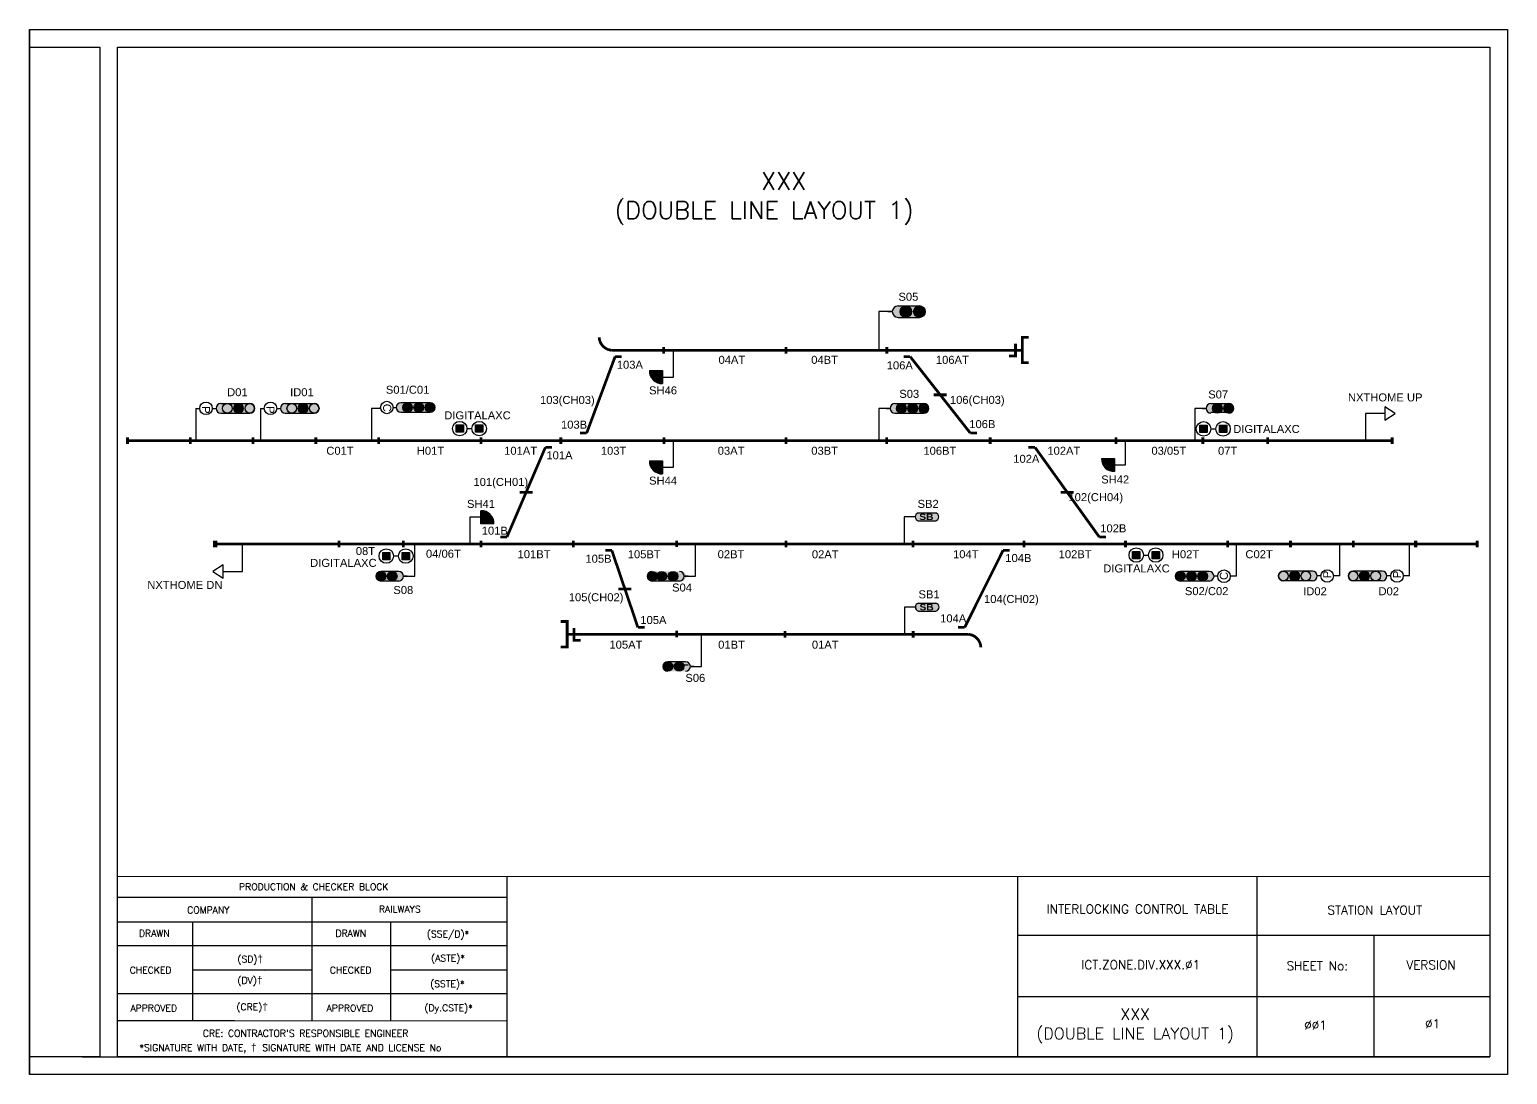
# Model space of a CAD drawing. Header units: inches. Extents: x -19 to 1644, y 43 to 745.
# Drawn here: x 1224 to 1644, y 443.6 to 740.6 of the extents above; entities that cross this region are included whole.
import ezdxf
from ezdxf.enums import TextEntityAlignment as Align

# ---------------------------------------------------------------- set-up
doc = ezdxf.new("R2010")
doc.units = ezdxf.units.IN
doc.header["$MEASUREMENT"] = 0
doc.layers.add('DIM', color=7, linetype='Continuous')
doc.styles.add('ARIAL', font='arial.ttf')
doc.styles.add('ROMANS', font='romans.shx', dxfattribs={"height": 2})

# ---------------------------------------------------------------- blocks, each defined once
blk = doc.blocks.new('A$C1B685902')
at = {"color": 7}
blk.add_line((0, 297), (0, 0), dxfattribs=at)
for points in [[(0, 297), (420, 297), (420, 0), (0, 0)], [(25, 292), (415, 292), (415, 5), (25, 5)]]:
    blk.add_lwpolyline(points, close=True, dxfattribs=at)
blk.add_lwpolyline([(0, 292), (20, 292), (20, 5), (0, 5)], dxfattribs=at)

msp = doc.modelspace()

# ---------------------------------------------------------------- hatches: boundary and pattern name
at = {"true_color": 0x000000}
h = msp.add_hatch(color=18, dxfattribs=at)
h.dxf.hatch_style = 1
h.paths.add_polyline_path([(1470.85, 662.08, 1), (1470.87, 658.8), (1476.92, 658.8, 1), (1476.89, 662.08)])
h = msp.add_hatch(color=1)
h.dxf.hatch_style = 1
h.paths.add_polyline_path([(1474.71, 660.44, 1), (1471.44, 660.44, 1)])
h = msp.add_hatch(color=2)
h.dxf.hatch_style = 1
h.paths.add_polyline_path([(1475.27, 660.44, 1), (1478.54, 660.44, 1)])
h = msp.add_hatch(color=256)
h.dxf.hatch_style = 1
h.paths.add_polyline_path([(1403.88, 643.7), (1400.2, 643.7, 0.432111), (1403.88, 639.99)])
h = msp.add_hatch(color=2)
h.dxf.hatch_style = 1
h.paths.add_polyline_path([(1402.03, 642.06, 1), (1400.8, 642.06, 1)])
h = msp.add_hatch(color=2)
h.dxf.hatch_style = 1
h.paths.add_polyline_path([(1403.6, 642.46, 1), (1402.37, 642.46, 1)])
h = msp.add_hatch(color=2)
h.dxf.hatch_style = 1
h.paths.add_polyline_path([(1403.6, 640.91, 1), (1402.37, 640.91, 1)])
h = msp.add_hatch(color=18, dxfattribs=at)
h.dxf.hatch_style = 1
h.paths.add_polyline_path([(1278.38, 634.32, 1), (1278.4, 631.59), (1286.63, 631.59, 1), (1286.61, 634.32)])
h = msp.add_hatch(color=2)
h.dxf.hatch_style = 1
h.paths.add_polyline_path([(1278.87, 632.95, 1), (1281.6, 632.95, 1)])
h.paths.add_polyline_path([(1287.98, 632.95, 1), (1285.25, 632.95, 1)])
h = msp.add_hatch(color=3)
h.dxf.hatch_style = 1
h.paths.add_polyline_path([(1282.06, 632.95, 1), (1284.79, 632.95, 1)])
h = msp.add_hatch(color=18, dxfattribs=at)
h.dxf.hatch_style = 1
h.paths.add_polyline_path([(1296.69, 634.32, 1), (1296.71, 631.59), (1304.94, 631.59, 1), (1304.92, 634.32)])
h = msp.add_hatch(color=2)
h.dxf.hatch_style = 1
h.paths.add_polyline_path([(1297.18, 632.95, 1), (1299.91, 632.95, 1)])
h.paths.add_polyline_path([(1306.3, 632.95, 1), (1303.57, 632.95, 1)])
h = msp.add_hatch(color=3)
h.dxf.hatch_style = 1
h.paths.add_polyline_path([(1300.38, 632.95, 1), (1303.1, 632.95, 1)])
h = msp.add_hatch(color=18, dxfattribs=at)
h.dxf.hatch_style = 1
h.paths.add_polyline_path([(1329.59, 634.57, 1), (1329.61, 631.84), (1337.84, 631.84, 1), (1337.82, 634.57)])
h = msp.add_hatch(color=18, dxfattribs=at)
h.dxf.hatch_style = 1
h.paths.add_polyline_path([(1329.59, 634.57, 1), (1329.61, 631.84), (1337.84, 631.84, 1), (1337.82, 634.57)])
h = msp.add_hatch(color=2)
h.dxf.hatch_style = 1
h.paths.add_polyline_path([(1330.08, 633.2, 1), (1332.81, 633.2, 1)])
h.paths.add_polyline_path([(1339.2, 633.2, 1), (1336.47, 633.2, 1)])
h = msp.add_hatch(color=1)
h.dxf.hatch_style = 1
h.paths.add_polyline_path([(1330.08, 633.2, 1), (1332.81, 633.2, 1)])
h = msp.add_hatch(color=3)
h.dxf.hatch_style = 1
h.paths.add_polyline_path([(1333.28, 633.2, 1), (1336, 633.2, 1)])
h = msp.add_hatch(color=2)
h.dxf.hatch_style = 1
h.paths.add_polyline_path([(1333.28, 633.2, 1), (1336, 633.2, 1)])
h = msp.add_hatch(color=3)
h.dxf.hatch_style = 1
h.paths.add_polyline_path([(1336.47, 633.2, 1), (1339.2, 633.2, 1)])
h = msp.add_hatch(color=18, dxfattribs=at)
h.dxf.hatch_style = 1
h.paths.add_polyline_path([(1469.94, 634.32, 1), (1469.96, 631.59), (1478.19, 631.59, 1), (1478.17, 634.32)])
h = msp.add_hatch(color=1)
h.dxf.hatch_style = 1
h.paths.add_polyline_path([(1473.16, 632.95, 1), (1470.43, 632.95, 1)])
h = msp.add_hatch(color=2)
h.dxf.hatch_style = 1
h.paths.add_polyline_path([(1473.63, 632.95, 1), (1476.35, 632.95, 1)])
h = msp.add_hatch(color=3)
h.dxf.hatch_style = 1
h.paths.add_polyline_path([(1476.82, 632.95, 1), (1479.54, 632.95, 1)])
h = msp.add_hatch(color=18, dxfattribs=at)
h.dxf.hatch_style = 1
h.paths.add_polyline_path([(1559.75, 634.32, 1), (1559.77, 631.59), (1564.8, 631.59, 1), (1564.78, 634.32)])
h = msp.add_hatch(color=1)
h.dxf.hatch_style = 1
h.paths.add_polyline_path([(1562.96, 632.95, 1), (1560.24, 632.95, 1)])
h = msp.add_hatch(color=3)
h.dxf.hatch_style = 1
h.paths.add_polyline_path([(1563.43, 632.95, 1), (1566.16, 632.95, 1)])
h = msp.add_hatch(color=5)
h.dxf.hatch_style = 1
h.paths.add_polyline_path([(1347.31, 626.16), (1347.31, 628.24), (1345.25, 628.24), (1345.25, 626.16)])
h = msp.add_hatch(color=5)
h.dxf.hatch_style = 1
h.paths.add_polyline_path([(1352.84, 626.16), (1352.84, 628.24), (1350.79, 628.24), (1350.79, 626.16)])
h = msp.add_hatch(color=5)
h.dxf.hatch_style = 1
h.paths.add_polyline_path([(1558.7, 626.08), (1558.7, 628.15), (1556.64, 628.15), (1556.64, 626.08)])
h = msp.add_hatch(color=5)
h.dxf.hatch_style = 1
h.paths.add_polyline_path([(1564.24, 626.08), (1564.24, 628.15), (1562.18, 628.15), (1562.18, 626.08)])
h = msp.add_hatch(color=256)
h.dxf.hatch_style = 1
h.paths.add_polyline_path([(1403.88, 618.04), (1400.2, 618.04, 0.432111), (1403.88, 614.34)])
h = msp.add_hatch(color=2)
h.dxf.hatch_style = 1
h.paths.add_polyline_path([(1403.6, 616.8, 1), (1402.37, 616.8, 1)])
h = msp.add_hatch(color=256)
h.dxf.hatch_style = 1
h.paths.add_polyline_path([(1532.35, 618.71), (1528.67, 618.71, 0.432111), (1532.35, 615)])
h = msp.add_hatch(color=2)
h.dxf.hatch_style = 1
h.paths.add_polyline_path([(1530.49, 617.07, 1), (1529.26, 617.07, 1)])
h = msp.add_hatch(color=2)
h.dxf.hatch_style = 1
h.paths.add_polyline_path([(1532.06, 617.47, 1), (1530.83, 617.47, 1)])
h = msp.add_hatch(color=2)
h.dxf.hatch_style = 1
h.paths.add_polyline_path([(1402.03, 616.41, 1), (1400.8, 616.41, 1)])
h = msp.add_hatch(color=2)
h.dxf.hatch_style = 1
h.paths.add_polyline_path([(1403.6, 615.26, 1), (1402.37, 615.26, 1)])
h = msp.add_hatch(color=2)
h.dxf.hatch_style = 1
h.paths.add_polyline_path([(1532.06, 615.92, 1), (1530.83, 615.92, 1)])
h = msp.add_hatch(color=256)
h.dxf.hatch_style = 1
h.paths.add_polyline_path([(1352.32, 600.14), (1356, 600.14, 0.432111), (1352.32, 603.85)])
h = msp.add_hatch(color=2)
h.dxf.hatch_style = 1
h.paths.add_polyline_path([(1353.83, 602.93, 1), (1352.6, 602.93, 1)])
h = msp.add_hatch(color=2)
h.dxf.hatch_style = 1
h.paths.add_polyline_path([(1353.83, 601.38, 1), (1352.6, 601.38, 1)])
h = msp.add_hatch(color=2)
h.dxf.hatch_style = 1
h.paths.add_polyline_path([(1355.4, 601.78, 1), (1354.17, 601.78, 1)])
h = msp.add_hatch(color=256)
h.dxf.hatch_style = 1
h.paths.add_polyline_path([(1476.61, 603.23, 0.79433), (1476.61, 601), (1481.55, 601, 0.79433), (1481.55, 603.23)])
h = msp.add_hatch(color=5)
h.dxf.hatch_style = 1
h.paths.add_polyline_path([(1537.52, 592.3), (1537.52, 590.22), (1539.58, 590.22), (1539.58, 592.3)])
h = msp.add_hatch(color=5)
h.dxf.hatch_style = 1
h.paths.add_polyline_path([(1543.06, 592.3), (1543.06, 590.22), (1545.11, 590.22), (1545.11, 592.3)])
h = msp.add_hatch(color=5)
h.dxf.hatch_style = 1
h.paths.add_polyline_path([(1324.39, 592), (1324.39, 589.92), (1326.44, 589.92), (1326.44, 592)])
h = msp.add_hatch(color=5)
h.dxf.hatch_style = 1
h.paths.add_polyline_path([(1329.92, 592), (1329.92, 589.92), (1331.98, 589.92), (1331.98, 592)])
h = msp.add_hatch(color=18, dxfattribs=at)
h.dxf.hatch_style = 1
h.paths.add_polyline_path([(1328.96, 583.87, 1), (1328.94, 586.6), (1323.9, 586.6, 1), (1323.92, 583.87)])
h = msp.add_hatch(color=3)
h.dxf.hatch_style = 1
h.paths.add_polyline_path([(1325.28, 585.23, 1), (1322.55, 585.23, 1)])
h = msp.add_hatch(color=1)
h.dxf.hatch_style = 1
h.paths.add_polyline_path([(1325.74, 585.23, 1), (1328.47, 585.23, 1)])
h = msp.add_hatch(color=18, dxfattribs=at)
h.dxf.hatch_style = 1
h.paths.add_polyline_path([(1401, 583.87, -1), (1401.02, 586.6), (1409.25, 586.6, -1), (1409.23, 583.87)])
h = msp.add_hatch(color=3)
h.dxf.hatch_style = 1
h.paths.add_polyline_path([(1402.38, 585.23, 1), (1399.65, 585.23, 1)])
h = msp.add_hatch(color=2)
h.dxf.hatch_style = 1
h.paths.add_polyline_path([(1405.07, 585.23, 1), (1402.34, 585.23, 1)])
h = msp.add_hatch(color=1)
h.dxf.hatch_style = 1
h.paths.add_polyline_path([(1405.53, 585.23, 1), (1408.26, 585.23, 1)])
h = msp.add_hatch(color=18, dxfattribs=at)
h.dxf.hatch_style = 1
h.paths.add_polyline_path([(1559.29, 583.87, 1), (1559.27, 586.59), (1551.04, 586.59, 1), (1551.06, 583.87)])
h = msp.add_hatch(color=2)
h.dxf.hatch_style = 1
h.paths.add_polyline_path([(1558.79, 585.23, 1), (1556.07, 585.23, 1)])
h.paths.add_polyline_path([(1549.68, 585.23, 1), (1552.41, 585.23, 1)])
h = msp.add_hatch(color=18, dxfattribs=at)
h.dxf.hatch_style = 1
h.paths.add_polyline_path([(1559.29, 583.87, 1), (1559.27, 586.59), (1551.04, 586.59, 1), (1551.06, 583.87)])
h = msp.add_hatch(color=3)
h.dxf.hatch_style = 1
h.paths.add_polyline_path([(1552.41, 585.23, 1), (1549.68, 585.23, 1)])
h = msp.add_hatch(color=3)
h.dxf.hatch_style = 1
h.paths.add_polyline_path([(1555.6, 585.23, 1), (1552.88, 585.23, 1)])
h = msp.add_hatch(color=2)
h.dxf.hatch_style = 1
h.paths.add_polyline_path([(1555.6, 585.23, 1), (1552.88, 585.23, 1)])
h = msp.add_hatch(color=1)
h.dxf.hatch_style = 1
h.paths.add_polyline_path([(1558.79, 585.23, 1), (1556.07, 585.23, 1)])
h = msp.add_hatch(color=18, dxfattribs=at)
h.dxf.hatch_style = 1
h.paths.add_polyline_path([(1588.6, 583.94, 1), (1588.58, 586.66), (1580.35, 586.66, 1), (1580.37, 583.94)])
h = msp.add_hatch(color=2)
h.dxf.hatch_style = 1
h.paths.add_polyline_path([(1588.11, 585.3, 1), (1585.38, 585.3, 1)])
h.paths.add_polyline_path([(1578.99, 585.3, 1), (1581.72, 585.3, 1)])
h = msp.add_hatch(color=3)
h.dxf.hatch_style = 1
h.paths.add_polyline_path([(1584.91, 585.3, 1), (1582.19, 585.3, 1)])
h = msp.add_hatch(color=18, dxfattribs=at)
h.dxf.hatch_style = 1
h.paths.add_polyline_path([(1608.43, 583.94, 1), (1608.41, 586.66), (1600.18, 586.66, 1), (1600.2, 583.94)])
h = msp.add_hatch(color=2)
h.dxf.hatch_style = 1
h.paths.add_polyline_path([(1607.94, 585.3, 1), (1605.21, 585.3, 1)])
h.paths.add_polyline_path([(1598.83, 585.3, 1), (1601.55, 585.3, 1)])
h = msp.add_hatch(color=3)
h.dxf.hatch_style = 1
h.paths.add_polyline_path([(1604.75, 585.3, 1), (1602.02, 585.3, 1)])
h = msp.add_hatch(color=256)
h.dxf.hatch_style = 1
h.paths.add_polyline_path([(1476.67, 577.58, 0.79433), (1476.67, 575.34), (1481.61, 575.34, 0.79433), (1481.61, 577.58)])
h = msp.add_hatch(color=18, dxfattribs=at)
h.dxf.hatch_style = 1
h.paths.add_polyline_path([(1410.47, 558.21, 1), (1410.45, 560.94), (1405.41, 560.94, 1), (1405.43, 558.21)])
h = msp.add_hatch(color=2)
h.dxf.hatch_style = 1
h.paths.add_polyline_path([(1406.78, 559.58, 1), (1404.06, 559.58, 1)])
h = msp.add_hatch(color=1)
h.dxf.hatch_style = 1
h.paths.add_polyline_path([(1407.25, 559.58, 1), (1409.97, 559.58, 1)])

# ---------------------------------------------------------------- linework, layer by layer
at = {"color": 5}
for p, q in [((1469.22, 660.44), (1465.42, 660.44)), ((1465.42, 660.44), (1465.42, 649.45)), ((1467.95, 660.44), (1469.22, 660.44)), ((1407.01, 641.85), (1407.01, 649.45)), ((1403.88, 641.85), (1407.01, 641.85)), ((1271.33, 632.95), (1271.33, 623.79)), ((1271.33, 632.95), (1272.39, 632.95)), ((1275.96, 632.95), (1277.02, 632.95)), ((1289.65, 632.95), (1289.65, 623.79)), ((1289.65, 632.95), (1290.71, 632.95)), ((1294.28, 632.95), (1295.34, 632.95)), ((1323.8, 632.95), (1321.16, 632.95)), ((1323.8, 632.95), (1321.16, 632.95)), ((1321.16, 632.95), (1321.16, 623.79)), ((1321.16, 631.43), (1321.16, 623.79)), ((1327.35, 633.2), (1328.24, 633.2)), ((1327.35, 633.2), (1328.24, 633.2)), ((1468.59, 632.95), (1465.42, 632.95)), ((1465.42, 632.95), (1465.42, 623.79)), ((1467.53, 632.95), (1468.59, 632.95)), ((1558.39, 632.95), (1555.22, 632.95)), ((1555.22, 632.95), (1555.22, 623.79)), ((1557.33, 632.95), (1558.39, 632.95)), ((1609.19, 631.48), (1603.69, 631.48)), ((1603.69, 631.48), (1603.69, 623.79)), ((1609.19, 633.35), (1609.19, 629.61)), ((1612.13, 631.48), (1609.19, 633.35)), ((1609.19, 629.61), (1612.13, 631.48)), ((1348.33, 627.2), (1349.76, 627.2)), ((1559.73, 627.11), (1561.15, 627.11)), ((1407.01, 616.19), (1407.01, 623.79)), ((1535.48, 616.86), (1535.48, 623.79)), ((1403.88, 616.19), (1407.01, 616.19)), ((1532.35, 616.86), (1535.48, 616.86)), ((1349.19, 601.99), (1349.19, 594.39)), ((1352.32, 601.99), (1349.19, 601.99)), ((1475.72, 602.12), (1472.63, 602.12)), ((1472.63, 602.12), (1472.63, 594.43)), ((1284.54, 586.56), (1284.54, 594.25)), ((1333.49, 585.23), (1333.49, 594.39)), ((1413.28, 585.23), (1413.28, 594.39)), ((1567.05, 585.23), (1567.05, 594.39)), ((1567.05, 585.23), (1567.05, 594.39)), ((1596.36, 585.3), (1596.36, 594.46)), ((1616.19, 585.23), (1616.19, 594.39)), ((1279.04, 588.43), (1276.1, 586.56)), ((1279.04, 584.7), (1279.04, 588.43)), ((1328.89, 590.96), (1327.47, 590.96)), ((1540.61, 591.26), (1542.03, 591.26)), ((1276.1, 586.56), (1279.04, 584.7)), ((1279.04, 586.56), (1284.54, 586.56)), ((1330.31, 585.23), (1333.49, 585.23)), ((1331.37, 585.23), (1330.31, 585.23)), ((1410.1, 585.23), (1413.28, 585.23)), ((1411.17, 585.23), (1410.1, 585.23)), ((1561.7, 585.23), (1560.64, 585.23)), ((1561.7, 585.23), (1560.64, 585.23)), ((1567.05, 585.23), (1565.27, 585.23)), ((1591.01, 585.3), (1589.95, 585.3)), ((1596.36, 585.3), (1594.58, 585.3)), ((1610.85, 585.3), (1609.78, 585.3)), ((1616.19, 585.3), (1614.41, 585.3)), ((1475.78, 576.46), (1472.69, 576.46)), ((1472.69, 576.46), (1472.69, 568.78)), ((1414.99, 559.58), (1414.99, 568.74)), ((1411.82, 559.58), (1414.99, 559.58)), ((1412.88, 559.58), (1411.82, 559.58))]:
    msp.add_line(p, q, dxfattribs=at)
for p, q in [((1470.85, 662.08), (1476.92, 662.08)), ((1470.85, 658.8), (1476.92, 658.8)), ((1400.2, 643.7), (1403.88, 643.7)), ((1403.88, 643.7), (1403.88, 639.99)), ((1278.38, 634.32), (1286.63, 634.32)), ((1296.69, 634.32), (1304.94, 634.32)), ((1329.59, 634.57), (1337.84, 634.57)), ((1329.59, 634.57), (1337.84, 634.57)), ((1469.94, 634.32), (1478.19, 634.32)), ((1559.75, 634.32), (1564.8, 634.32)), ((1278.38, 631.59), (1286.63, 631.59)), ((1296.69, 631.59), (1304.94, 631.59)), ((1329.59, 631.84), (1337.84, 631.84)), ((1329.59, 631.84), (1337.84, 631.84)), ((1469.94, 631.59), (1478.19, 631.59)), ((1559.75, 631.82), (1564.8, 631.82)), ((1400.2, 618.04), (1403.88, 618.04)), ((1403.88, 618.04), (1403.88, 614.34)), ((1528.67, 618.71), (1532.35, 618.71)), ((1532.35, 618.71), (1532.35, 615)), ((1352.32, 600.14), (1352.32, 603.85)), ((1476.61, 603.23), (1481.55, 603.23)), ((1476.61, 601), (1481.55, 601)), ((1356, 600.14), (1352.32, 600.14)), ((1328.96, 586.6), (1323.9, 586.6)), ((1328.96, 583.87), (1323.9, 583.87)), ((1408.75, 583.87), (1400.5, 583.87)), ((1559.29, 586.59), (1551.04, 586.59)), ((1559.29, 586.59), (1551.04, 586.59)), ((1559.29, 583.87), (1551.04, 583.87)), ((1559.29, 583.87), (1551.04, 583.87)), ((1588.6, 586.66), (1580.35, 586.66)), ((1588.6, 583.94), (1580.35, 583.94)), ((1608.43, 586.66), (1600.18, 586.66)), ((1608.43, 583.94), (1600.18, 583.94)), ((1476.67, 577.58), (1481.61, 577.58)), ((1476.67, 575.34), (1481.61, 575.34)), ((1410.47, 560.94), (1405.41, 560.94)), ((1411.22, 559.97), (1407.01, 559.97)), ((1249.02, 499.89), (1639.01, 499.97)), ((1359.62, 499.97), (1359.62, 448.62)), ((1282.26, 493.91), (1249.01, 493.92)), ((1359.62, 493.91), (1282.26, 493.91)), ((1304.22, 493.91), (1304.22, 458.82)), ((1282.26, 486.87), (1249.01, 486.87)), ((1270.46, 458.82), (1270.46, 486.87)), ((1359.62, 486.87), (1282.26, 486.87)), ((1326.66, 458.82), (1326.66, 486.87)), ((1606.05, 483.25), (1606.05, 448.62)), ((1282.26, 480.21), (1249.01, 480.21)), ((1359.62, 480.2), (1282.26, 480.21)), ((1304.22, 473.23), (1270.46, 473.23)), ((1290.92, 473.08), (1290.92, 473.08)), ((1359.62, 473.22), (1326.66, 473.22)), ((1282.26, 466.56), (1249.01, 466.56)), ((1359.62, 466.56), (1282.26, 466.56)), ((1282.26, 458.82), (1249.01, 458.82)), ((1359.62, 458.81), (1282.26, 458.82))]:
    msp.add_line(p, q)
at = {"lineweight": -2}
for p, q in [((1504.86, 448.91), (1504.86, 499.97)), ((1504.86, 483.25), (1638.82, 483.25)), ((1504.86, 465.79), (1639.01, 465.79))]:
    msp.add_line(p, q, dxfattribs=at)
at = {"linetype": 'Continuous', "lineweight": -2}
for p, q in [((1572.94, 448.91), (1572.94, 499.97)), ((1239.01, 448.62), (1521.01, 448.62)), ((1239.01, 448.62), (1639.01, 448.62))]:
    msp.add_line(p, q, dxfattribs=at)
at = {"color": 5, "const_width": 0.78}
for points in [[(1389.52, 649.45, -0.381023), (1385.91, 653.17, -1.188968)], [(1490.77, 568.74, -0.381023), (1494.38, 565.02, -1.188968)]]:
    msp.add_lwpolyline(points, format="xyb", dxfattribs=at)
for points in [[(1504.23, 651.34), (1504.23, 647.41)], [(1508, 653.16), (1506.11, 653.16)], [(1506.17, 653.56), (1506.17, 645.54)], [(1390.44, 647.66), (1382.36, 625.93)], [(1389.52, 649.45), (1506.17, 649.45)], [(1390.44, 647.66), (1392.33, 647.66)], [(1404.21, 650.38), (1404.21, 648.52)], [(1438.98, 650.38), (1438.98, 648.52)], [(1467.65, 650.38), (1467.65, 648.52)], [(1474.29, 647.66), (1472.41, 647.66)], [(1474.29, 647.66), (1491.38, 625.93)], [(1504.23, 647.8), (1502.34, 647.8)], [(1508, 645.93), (1506.11, 645.93)], [(1480.98, 636.79), (1484.7, 636.79)], [(1382.36, 625.93), (1380.48, 625.93)], [(1491.38, 625.93), (1493.27, 625.93)], [(1251.87, 624.72), (1251.87, 622.85)], [(1251.87, 623.79), (1611.28, 623.79)], [(1269.7, 624.73), (1269.7, 622.86)], [(1287.54, 624.73), (1287.54, 622.86)], [(1305.38, 624.73), (1305.38, 622.86)], [(1323.21, 624.73), (1323.21, 622.86)], [(1352.3, 624.73), (1352.3, 622.86)], [(1370.62, 621.85), (1359.69, 596.37)], [(1370.62, 621.85), (1372.51, 621.85)], [(1375.02, 624.73), (1375.02, 622.86)], [(1404.34, 624.73), (1404.34, 622.86)], [(1438.98, 624.73), (1438.98, 622.86)], [(1467.63, 624.73), (1467.63, 622.86)], [(1497.02, 624.73), (1497.02, 622.86)], [(1509.78, 621.85), (1507.9, 621.85)], [(1509.78, 621.85), (1528.05, 596.37)], [(1532.81, 624.73), (1532.81, 622.86)], [(1557.46, 624.73), (1557.46, 622.86)], [(1575.86, 624.73), (1575.86, 622.86)], [(1611.28, 624.73), (1611.28, 622.86)], [(1367.02, 609.11), (1363.3, 609.11)], [(1517.06, 609.11), (1520.78, 609.11)], [(1359.69, 596.37), (1357.81, 596.37)], [(1528.05, 596.37), (1529.94, 596.37)], [(1276.54, 593.46), (1276.54, 595.32)], [(1276.54, 594.39), (1635.66, 594.39)], [(1276.96, 595.33), (1276.96, 593.46)], [(1311.96, 595.33), (1311.96, 593.46)], [(1330.23, 595.33), (1330.23, 593.46)], [(1352.3, 593.46), (1352.3, 595.32)], [(1352.31, 595.33), (1352.31, 593.46)], [(1378.57, 595.33), (1378.57, 593.46)], [(1389.51, 592.57), (1387.62, 592.57)], [(1396.92, 570.68), (1389.51, 592.57)], [(1407.9, 593.5), (1407.9, 595.37)], [(1438.98, 593.46), (1438.98, 595.32)], [(1475.09, 595.33), (1475.09, 593.46)], [(1489.79, 570.68), (1500.69, 592.57)], [(1500.69, 592.57), (1502.58, 592.57)], [(1506.66, 595.33), (1506.66, 593.46)], [(1535.45, 595.33), (1535.45, 593.46)], [(1535.55, 593.46), (1535.55, 595.32)], [(1564.54, 595.33), (1564.54, 593.46)], [(1582.37, 595.32), (1582.37, 593.46)], [(1600.21, 595.32), (1600.21, 593.46)], [(1617.83, 593.45), (1617.83, 595.32)], [(1618.05, 595.32), (1618.05, 593.46)], [(1635.43, 595.32), (1635.43, 593.45)], [(1395.08, 581.62), (1391.36, 581.62)], [(1374.99, 572.36), (1376.88, 572.36)], [(1376.82, 572.75), (1376.82, 564.73)], [(1376.82, 568.74), (1490.77, 568.74)], [(1378.76, 570.53), (1378.76, 566.6)], [(1378.76, 566.99), (1380.65, 566.99)], [(1396.92, 570.68), (1398.81, 570.68)], [(1407.9, 567.85), (1407.9, 569.72)], [(1438.74, 567.81), (1438.74, 569.67)], [(1475.15, 567.81), (1475.15, 569.67)], [(1489.79, 570.68), (1487.9, 570.68)], [(1374.99, 565.12), (1376.88, 565.12)]]:
    msp.add_lwpolyline(points, dxfattribs=at)
at = {"color": 5}
for points in [[(1345.25, 628.24), (1347.31, 628.24), (1347.31, 626.16), (1345.25, 626.16)], [(1350.79, 628.24), (1352.84, 628.24), (1352.84, 626.16), (1350.79, 626.16)], [(1556.64, 628.15), (1558.7, 628.15), (1558.7, 626.08), (1556.64, 626.08)], [(1562.18, 628.15), (1564.24, 628.15), (1564.24, 626.08), (1562.18, 626.08)], [(1539.58, 590.22), (1537.52, 590.22), (1537.52, 592.3), (1539.58, 592.3)], [(1545.11, 590.22), (1543.06, 590.22), (1543.06, 592.3), (1545.11, 592.3)], [(1326.44, 589.92), (1324.39, 589.92), (1324.39, 592), (1326.44, 592)], [(1331.98, 589.92), (1329.92, 589.92), (1329.92, 592), (1331.98, 592)]]:
    msp.add_lwpolyline(points, close=True, dxfattribs=at)
at = {"color": 1}
for centre, radius in [((1473.07, 660.44), 1.64), ((1331.45, 633.2), 1.36), ((1471.8, 632.95), 1.36), ((1561.6, 632.95), 1.36), ((1327.1, 585.23), 1.36), ((1406.9, 585.23), 1.36), ((1557.43, 585.23), 1.36), ((1408.61, 559.58), 1.36)]:
    msp.add_circle(centre, radius, dxfattribs=at)
at = {"color": 2}
for centre, radius in [((1476.9, 660.44), 1.64), ((1401.41, 642.06), 0.616), ((1402.98, 642.46), 0.616), ((1402.98, 640.91), 0.616), ((1280.23, 632.95), 1.36), ((1286.62, 632.95), 1.36), ((1298.55, 632.95), 1.36), ((1304.93, 632.95), 1.36), ((1331.45, 633.2), 1.36), ((1334.64, 633.2), 1.36), ((1337.83, 633.2), 1.36), ((1474.99, 632.95), 1.36), ((1402.98, 616.8), 0.616), ((1529.88, 617.07), 0.616), ((1531.45, 617.47), 0.616), ((1401.41, 616.41), 0.616), ((1402.98, 615.26), 0.616), ((1531.45, 615.92), 0.616), ((1353.22, 602.93), 0.616), ((1353.22, 601.38), 0.616), ((1354.79, 601.78), 0.616), ((1403.7, 585.23), 1.36), ((1551.05, 585.23), 1.36), ((1554.24, 585.23), 1.36), ((1557.43, 585.23), 1.36), ((1580.36, 585.3), 1.36), ((1586.74, 585.3), 1.36), ((1600.19, 585.3), 1.36), ((1606.57, 585.3), 1.36), ((1405.42, 559.58), 1.36)]:
    msp.add_circle(centre, radius, dxfattribs=at)
at = {"color": 5}
for centre, radius in [((1274.18, 632.95), 1.78), ((1292.49, 632.95), 1.78), ((1325.57, 633.2), 1.78), ((1346.28, 627.2), 2.06), ((1351.81, 627.2), 2.06), ((1557.67, 627.11), 2.06), ((1563.21, 627.11), 2.06), ((1325.41, 590.96), 2.06), ((1330.95, 590.96), 2.06), ((1538.55, 591.26), 2.06), ((1544.08, 591.26), 2.06), ((1563.49, 585.23), 1.78), ((1592.8, 585.3), 1.78), ((1612.63, 585.3), 1.78)]:
    msp.add_circle(centre, radius, dxfattribs=at)
at = {"color": 3}
for centre in [(1283.42, 632.95), (1301.74, 632.95), (1334.64, 633.2), (1337.83, 633.2), (1478.18, 632.95), (1564.79, 632.95), (1323.91, 585.23), (1401.01, 585.23), (1551.05, 585.23), (1554.24, 585.23), (1583.55, 585.3), (1603.38, 585.3)]:
    msp.add_circle(centre, 1.36, dxfattribs=at)
for centre, radius, start, end in [((1470.86, 660.44), 1.64, 90.4377, 269.5623), ((1476.9, 660.44), 1.64, 270.4377, 89.5623), ((1403.78, 643.58), 3.59, 178.1004, 271.5793), ((1278.39, 632.95), 1.36, 90.4377, 269.5623), ((1286.62, 632.95), 1.36, 270.4377, 89.5623), ((1296.7, 632.95), 1.36, 90.4377, 269.5623), ((1304.93, 632.95), 1.36, 270.4377, 89.5623), ((1329.6, 633.2), 1.36, 90.4377, 269.5623), ((1329.6, 633.2), 1.36, 90.4377, 269.5623), ((1337.83, 633.2), 1.36, 270.4377, 89.5623), ((1337.83, 633.2), 1.36, 270.4377, 89.5623), ((1469.95, 632.95), 1.36, 90.4377, 269.5623), ((1478.18, 632.95), 1.36, 270.4377, 89.5623), ((1559.76, 632.95), 1.36, 90.4377, 269.5623), ((1564.79, 632.95), 1.36, 270.4377, 89.5623), ((1403.78, 617.92), 3.59, 178.1004, 271.5793), ((1532.25, 618.59), 3.59, 178.1004, 271.5793), ((1352.42, 600.26), 3.59, 358.1004, 91.5793), ((1476.87, 602.12), 1.15, 103.0777, 256.9223), ((1481.29, 602.12), 1.15, 283.0777, 76.9223), ((1323.91, 585.23), 1.36, 90.4377, 269.5623), ((1328.95, 585.23), 1.36, 270.4377, 89.5623), ((1401.01, 585.23), 1.36, 90.4377, 269.5623), ((1408.74, 585.23), 1.36, 270.4377, 89.5623), ((1551.05, 585.23), 1.36, 90.4377, 269.5623), ((1551.05, 585.23), 1.36, 90.4377, 269.5623), ((1559.28, 585.23), 1.36, 270.4377, 89.5623), ((1559.28, 585.23), 1.36, 270.4377, 89.5623), ((1580.36, 585.3), 1.36, 90.4377, 269.5623), ((1588.59, 585.3), 1.36, 270.4377, 89.5623), ((1600.19, 585.3), 1.36, 90.4377, 269.5623), ((1608.42, 585.3), 1.36, 270.4377, 89.5623), ((1476.93, 576.46), 1.15, 103.0777, 256.9223), ((1481.35, 576.46), 1.15, 283.0777, 76.9223), ((1405.42, 559.58), 1.36, 90.4377, 269.5623), ((1410.46, 559.58), 1.36, 270.4377, 89.5623)]:
    msp.add_arc(centre, radius, start, end)

# ---------------------------------------------------------------- block references
msp.add_blockref('A$C1B685902', (1224.03, 443.62))

# ---------------------------------------------------------------- texts
at = {"style": 'ROMANS'}
for s, p in [('PRODUCTION & CHECKER BLOCK', (1304.8, 496.97)), ('RAILWAYS', (1329.25, 490.62)), ('COMPANY', (1274.83, 490.36)), ('DRAWN', (1259.48, 483.73)), ('DRAWN', (1315.33, 483.73)), ('(SSE/D)*', (1342.95, 483.53)), ('(ASTE)*', (1342.95, 476.7)), ('CHECKED', (1258.43, 473.28)), ('CHECKED', (1315.29, 473.28)), ('(SSTE)*', (1342.78, 469.38)), ('APPROVED', (1259.33, 462.48)), ('APPROVED', (1315.07, 462.48)), ('(Dy.CSTE)*', (1343.12, 462.55)), ("CRE: CONTRACTOR'S RESPONSIBLE ENGINEER", (1302.48, 455.32))]:
    msp.add_text(s, height=1.92, dxfattribs=at).set_placement(p, align=Align.MIDDLE_CENTER)
at = {"lineweight": -2, "style": 'ROMANS'}
for s, p in [('INTERLOCKING CONTROL TABLE', (1538.94, 490.65)), ('STATION LAYOUT', (1606.33, 490.33)), ('ICT.ZONE.DIV.XXX.Ø1', (1539.82, 474.81)), ('SHEET No:', (1590, 474.51)), ('VERSION', (1622.31, 474.74)), ('ØØ1 ', (1590.34, 457.64)), ('Ø1', (1622.77, 458.02))]:
    msp.add_text(s, height=2.5, dxfattribs=at).set_placement(p, align=Align.MIDDLE_CENTER)
at = {"color": 7, "insert": (1367.3, 700.09), "char_height": 4.993, "width": 142.1179, "attachment_point": 1, "style": 'ROMANS'}
msp.add_mtext('\\pi64.63937;XXX\\P\\pi23.03106;(DOUBLE LINE LAYOUT 1)', dxfattribs=at)
at = {"char_height": 1.92, "attachment_point": 1, "style": 'ROMANS'}
for s, width, insert in [('(SD){\\fArial|b0|i0|c0|p34;\\H1.08333x;†}', 8.1172, (1283.11, 477.53)), ('(DV){\\fArial|b0|i0|c0|p34;\\H1.08333x;†}', 8.1172, (1283.11, 471.48)), ('(CRE){\\fArial|b0|i0|c0|p34;\\H1.08333x;†}', 8.1172, (1282.82, 463.94)), ('\\pi-5.76,l9.6,t9.6;*SIGNATURE WITH DATE, {\\fArial|b0|i0|c0|p34;\\H1.08333x;†  }SIGNATURE WITH DATE AND LICENSE No', 104.6362, (1251.41, 452.34))]:
    msp.add_mtext_dynamic_manual_height_columns(s, width=width, gutter_width=12.5, heights=[0], dxfattribs=dict(at, insert=insert))
at = {"insert": (1538.24, 462.41), "char_height": 3.3, "width": 68.7221, "attachment_point": 2, "style": 'ROMANS'}
msp.add_mtext('XXX\\P(DOUBLE LINE LAYOUT 1)', dxfattribs=at)
at = {"layer": 'DIM', "color": 5, "char_height": 2.275, "line_spacing_factor": 0.9, "style": 'ARIAL'}
for s, insert, width, attachment_point in [('\\pi3.75962;S05', (1467.2, 665.81), 12.9041, 1), ('\\pi0.44163;04AT', (1419.38, 647.88), 8.284, 1), ('\\pi0.44163;04BT', (1445.73, 647.88), 8.284, 1), ('\\pi-0.33506;106AT', (1481.93, 647.88), 8.284, 1), ('\\pi0.60147;103A', (1390.32, 646.49), 8.284, 1), ('\\pi0.60147;106A', (1467.03, 646.31), 8.284, 1), ('\\pi4.8258;ID01', (1293.25, 638.68), 15.485, 1), ('\\pi0.63111;S01/C01', (1324.66, 639.38), 12.9041, 1), ('\\pi0.31128;SH46', (1399.78, 639.2), 8.284, 1), ('103(CH03)', (1369.1, 636.47), 8.284, 1), ('\\pi3.76816;S03', (1467.43, 638.21), 12.9041, 1), ('106(CH03)', (1485.59, 636.5), 8.284, 1), ('\\pi5.05857;S07', (1553.94, 638.05), 15.485, 1), ('\\pi0.06272;NXTHOME UP', (1598.64, 637.2), 20.9341, 1), ('\\pi-0.32192;DIGITALAXC', (1342.21, 632.1), 17.8821, 1), ('\\pi0.68838;103B', (1374.38, 629.46), 8.284, 1), ('\\pi0.68838;106B', (1490.4, 629.61), 8.284, 1), ('\\pi-0.32192;DIGITALAXC', (1566.43, 628.22), 17.8821, 1), ('\\pi0.36714;C01T', (1308, 622.04), 8.284, 1), ('\\pi0.41525;H01T', (1333.66, 622.04), 8.284, 1), ('\\pi-0.33506;101AT', (1359.24, 622.04), 8.284, 1), ('\\pi0.72484;103T', (1385.66, 622.04), 8.284, 1), ('\\pi0.44163;03AT', (1419.16, 622.04), 8.284, 1), ('\\pi0.44163;03BT', (1445.75, 622.04), 8.284, 1), ('\\pi-0.33506;106BT', (1478.39, 622.04), 8.284, 1), ('\\pi-0.33506;102AT', (1513.62, 622.04), 8.284, 1), ('\\pi-0.70751;03/05T', (1543.56, 622.04), 8.284, 1), ('\\pi1.50154;07T', (1560.28, 622.04), 8.284, 1), ('\\pi0.60147;101A', (1370.31, 620.74), 8.284, 1), ('\\pi0.60147;102A', (1502.99, 619.75), 8.284, 1), ('\\pi-3.39995;101(CH01)', (1353.59, 613.17), 8.284, 1), ('\\pi0.31516;SH44', (1399.78, 613.55), 8.284, 1), ('\\pi0.32214;SH42', (1528.26, 613.88), 8.284, 1), ('\\pi0.53009;SH41', (1347.81, 604.62), 8.284, 7), ('SB2', (1476.4, 604.63), 6.8143, 7), ('102(CH04)', (1534.82, 608.85), 11.2056, 3), ('\\pi0.68838;101B', (1351.85, 599.32), 8.284, 1), ('102B', (1535.73, 599.98), 8.284, 3), ('\\pi-0.34325;08T', (1317.09, 591.23), 4.5944, 7), ('\\pi-0.70751;04/06T', (1337.4, 590.46), 8.284, 7), ('\\pi-0.33506;101BT', (1363.05, 590.33), 8.284, 7), ('\\pi-0.33506;105BT', (1394.37, 590.31), 8.284, 7), ('\\pi0.44163;02BT', (1419.14, 590.32), 8.284, 7), ('\\pi0.44163;02AT', (1445.92, 590.3), 8.284, 7), ('\\pi0.72484;104T', (1485.75, 590.32), 8.284, 7), ('\\pi-0.33506;102BT', (1516.83, 590.32), 8.284, 7), ('\\pi1.24365;H02T', (1547.42, 590.32), 9.9408, 7), ('\\pi1.19554;C02T', (1568.37, 590.32), 9.9408, 7), ('DIGITALAXC', (1322.66, 587.86), 17.8821, 9), ('\\pi0.68838;105B', (1381.32, 589.04), 8.284, 7), ('104B', (1508.75, 589.24), 8.284, 9), ('DIGITALAXC', (1548.06, 586.28), 17.8821, 9), ('S08', (1333.07, 580.15), 12.9041, 9), ('105(CH02)', (1377.27, 577.44), 8.284, 7), ('S04', (1412.28, 580.85), 12.9041, 9), ('SB1', (1476.66, 578.92), 6.8143, 7), ('104(CH02)', (1510.82, 576.94), 8.284, 9), ('S02/C02', (1564.74, 579.83), 15.485, 9), ('ID02', (1592.69, 579.79), 15.485, 9), ('\\pi0.60147;105A', (1397.01, 571.62), 8.284, 7), ('104A', (1490.23, 572.08), 8.284, 9), ('\\pi-0.33506;105AT', (1389.17, 564.61), 8.284, 7), ('\\pi0.44163;01BT', (1419.28, 564.61), 8.284, 7), ('\\pi0.44163;01AT', (1445.92, 564.61), 8.284, 7), ('S06', (1416.06, 555.17), 12.9041, 9)]:
    msp.add_mtext(s, dxfattribs=dict(at, insert=insert, width=width, attachment_point=attachment_point))
at = {"layer": 'DIM', "color": 5, "char_height": 2.275, "width": 15.485, "style": 'ARIAL'}
for s, insert, attachment_point in [('\\pi5.24169;D01', (1274.93, 638.68), 1), ('D02', (1613.21, 579.79), 9)]:
    msp.add_mtext(s, dxfattribs=dict(at, insert=insert, attachment_point=attachment_point))
at = {"layer": 'DIM', "color": 5, "char_height": 2.275, "width": 5.1185, "attachment_point": 1, "style": 'ARIAL'}
for s, insert, rotation in [('\\pi1.69102;P', (1275.3, 635.26), 270), ('\\pi1.69102;P', (1293.62, 635.26), 270), ('\\pi1.55368;C', (1326.79, 635.8), 270), ('\\pi1.55368;C', (1562.3, 582.62), 90), ('\\pi1.69102;P', (1591.67, 582.99), 90), ('\\pi1.69102;P', (1611.51, 582.99), 90)]:
    msp.add_mtext(s, dxfattribs=dict(at, insert=insert, rotation=rotation))
at = {"layer": 'DIM', "color": 1, "char_height": 1.82, "width": 2.905, "attachment_point": 9, "line_spacing_factor": 0.9, "style": 'ARIAL'}
for insert in [(1480.92, 601.18), (1480.98, 575.52)]:
    msp.add_mtext('{\\fArial Black|b0|i0|c0|p34;\\C2;SB}', dxfattribs=dict(at, insert=insert))
at = {"layer": 'DIM', "color": 5, "insert": (1278.85, 581.59), "char_height": 2.275, "attachment_point": 9, "line_spacing_factor": 0.9, "style": 'ARIAL'}
msp.add_mtext('NXTHOME DN', dxfattribs=at)

doc.saveas('drawing.dxf')
